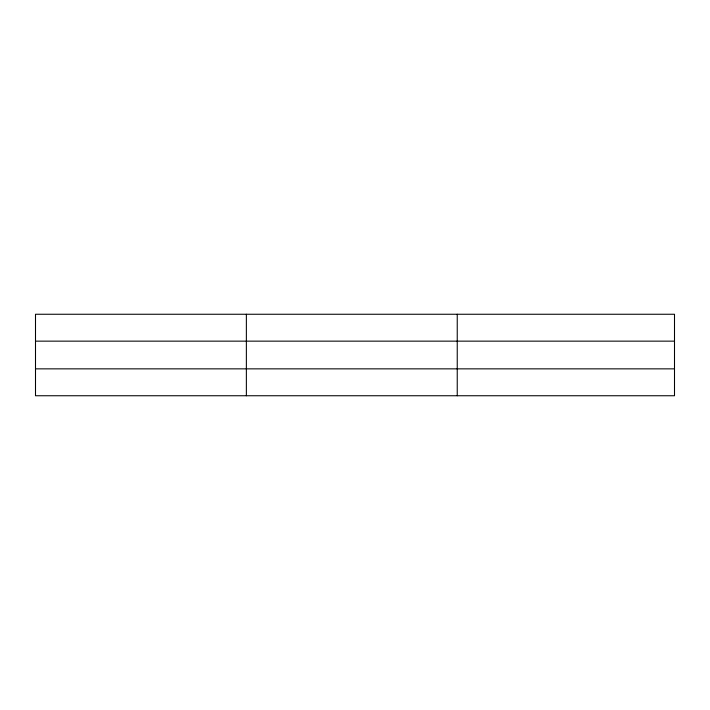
<?xml version="1.0" encoding="UTF-8"?>
<svg xmlns="http://www.w3.org/2000/svg" width="710" height="710" viewBox="0 0 710 710"><rect width="100%" height="100%" fill="white"/><g stroke="black" fill="none" stroke-linecap="round" stroke-linejoin="round"><path stroke-width="1.06" d="M246.37 314.255L246.37 395.745M457.24 314.255L457.24 395.745M35.5 341.146L674.5 341.146M35.5 368.854L674.5 368.854M674.5 382.299L674.5 395.745L35.5 395.745L35.5 314.255L674.5 314.255L674.5 382.299"/></g></svg>
